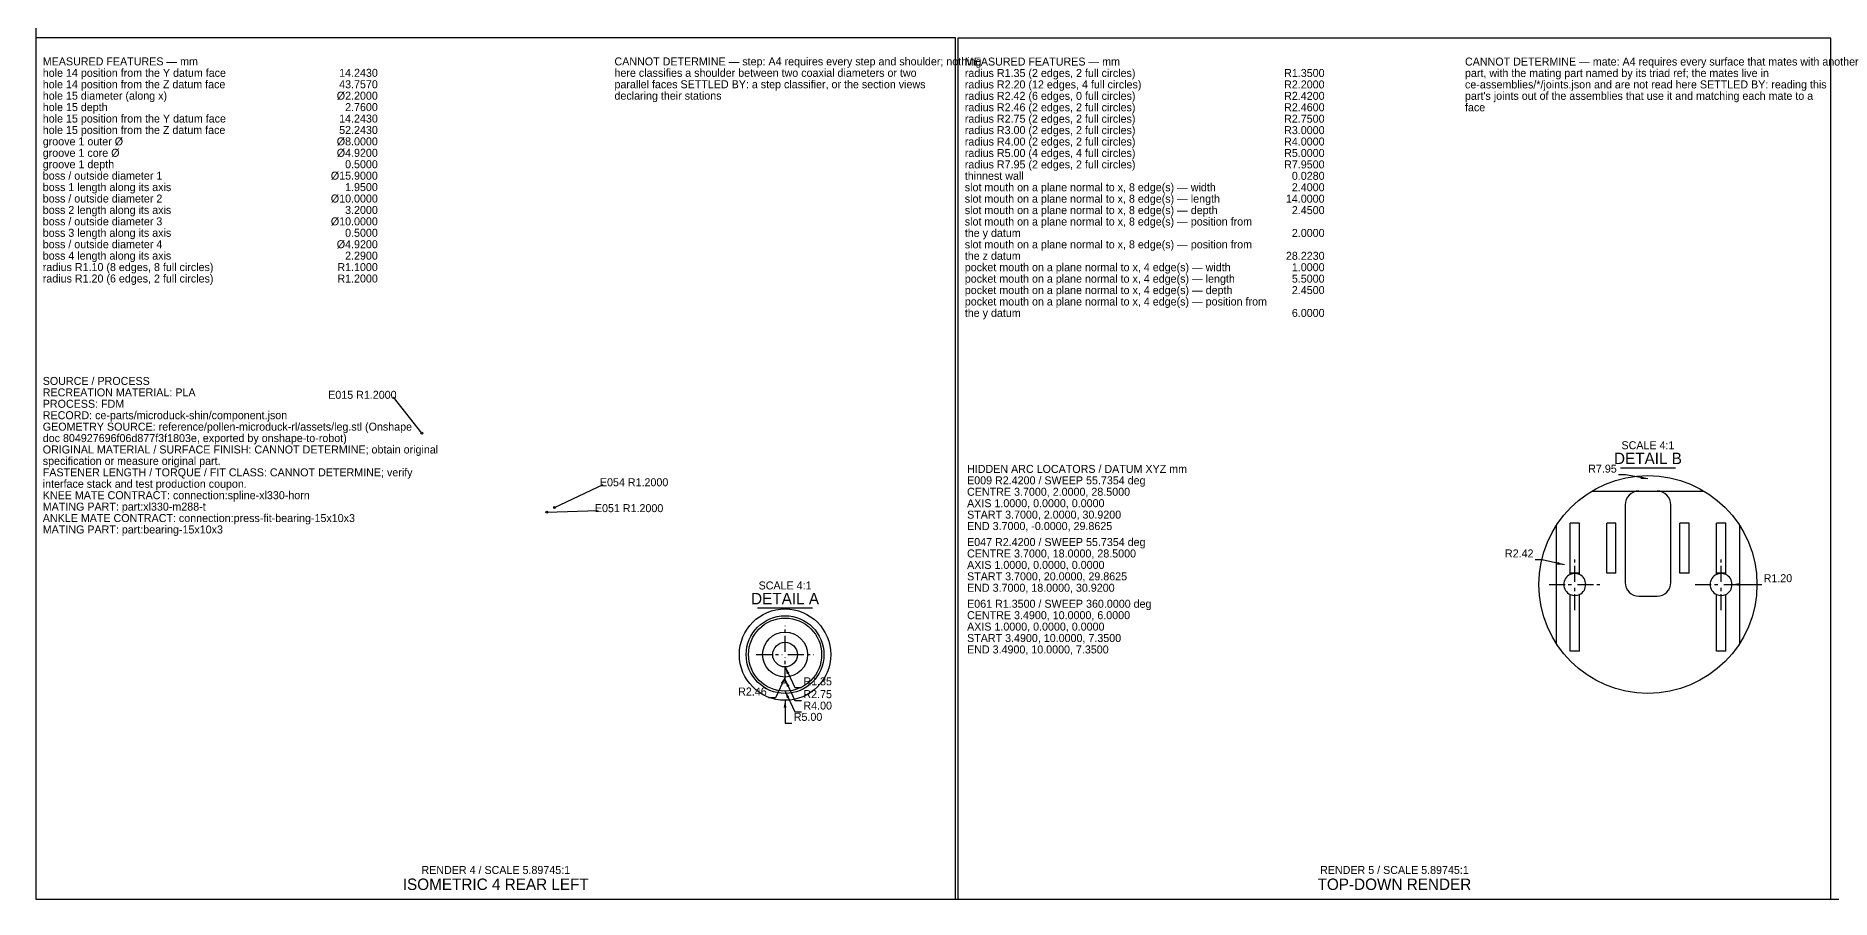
# Model space of a CAD drawing. Header units: millimetres. Extents: x 10 to 1188, y 10 to 831.
# Drawn here: x 10 to 795, y 10 to 388 of the extents above; entities that cross this region are included whole.
import ezdxf
from ezdxf.enums import TextEntityAlignment as Align

# ---------------------------------------------------------------- set-up
doc = ezdxf.new("R2010")
doc.units = ezdxf.units.MM
doc.linetypes.add('CENTER', pattern=[11.2, 7, -1.4, 1.4, -1.4])
for name, color, linetype in [('CENTER', 4, 'CENTER'), ('DIM', 3, 'CONTINUOUS'), ('FRAME', 7, 'CONTINUOUS'), ('SECTION', 7, 'CONTINUOUS'), ('TEXT', 3, 'CONTINUOUS'), ('TITLE', 7, 'CONTINUOUS'), ('VISIBLE', 7, 'CONTINUOUS')]:
    doc.layers.add(name, color=color, linetype=linetype)

msp = doc.modelspace()

# ---------------------------------------------------------------- linework, layer by layer
at = {"layer": 'CENTER'}
for p, q in [((683.123359, 148.88), (683.123359, 158.96)), ((747.123359, 148.88), (747.123359, 158.96)), ((671.843359, 147.68), (681.923359, 147.68)), ((683.123359, 136.4), (683.123359, 146.48)), ((684.323359, 147.68), (694.403359, 147.68)), ((735.843359, 147.68), (745.923359, 147.68)), ((747.123359, 136.4), (747.123359, 146.48)), ((748.323359, 147.68), (758.403359, 147.68)), ((337.690779, 118.2), (337.690779, 129.6)), ((325.090779, 117), (336.490779, 117)), ((337.690779, 104.4), (337.690779, 115.8)), ((338.890779, 117), (350.290779, 117))]:
    msp.add_line(p, q, dxfattribs=at)
at = {"layer": 'DIM'}
for p, q in [((178.787837, 213.940552), (166.407074, 229.710552)), ((236.881166, 181.344996), (258.054496, 191.432482)), ((705.275282, 195.616482), (702.275282, 195.616482)), ((715.123359, 193.88), (705.275282, 195.616482)), ((233.467588, 179.326776), (255.867588, 180.096776)), ((668.862277, 158.518538), (665.862277, 158.518538)), ((678.598622, 156.237404), (668.862277, 158.518538)), ((751.923359, 147.68), (761.923359, 147.68)), ((761.923359, 147.68), (764.923359, 147.68)), ((337.690779, 111.6), (341.916962, 102.536922)), ((337.690779, 107.16), (333.464597, 98.096922)), ((337.690779, 106), (341.916962, 96.936922)), ((341.916962, 102.536922), (344.916962, 102.536922)), ((333.464597, 98.096922), (330.464597, 98.096922)), ((337.690779, 101), (341.916962, 91.936922)), ((337.690779, 97), (337.690779, 87)), ((341.916962, 96.936922), (344.916962, 96.936922)), ((337.690779, 87), (340.690779, 87)), ((341.916962, 91.936922), (344.916962, 91.936922))]:
    msp.add_line(p, q, dxfattribs=at)
for centre in [(178.787837, 213.940552), (236.881166, 181.344996), (233.467588, 179.326776)]:
    msp.add_circle(centre, 0.45, dxfattribs=at)
for points in [[(715.123359, 193.88), (712.077553, 195.034437), (711.866396, 193.836911)], [(678.598622, 156.237404), (675.621685, 157.559336), (675.344299, 156.375397)], [(751.923359, 147.68), (755.123359, 147.072), (755.123359, 148.288)], [(337.690779, 111.6), (338.492122, 108.442863), (339.594193, 108.956767)], [(337.690779, 107.16), (335.787366, 104.516767), (336.889436, 104.002863)], [(337.690779, 106), (338.492122, 102.842863), (339.594193, 103.356767)], [(337.690779, 97), (337.082779, 93.8), (338.298779, 93.8)], [(337.690779, 101), (338.492122, 97.842863), (339.594193, 98.356767)]]:
    msp.add_solid(points, dxfattribs=at)
at = {"layer": 'FRAME'}
for p, q in [((10, 831), (10, 10)), ((10, 10), (1179, 10))]:
    msp.add_line(p, q, dxfattribs=at)
at = {"layer": 'SECTION'}
for centre, radius in [((715.123359, 147.68), 47.68), ((337.690779, 117), 17)]:
    msp.add_circle(centre, radius, dxfattribs=at)
at = {"layer": 'TEXT'}
for p, q in [((703.123359, 198.76), (727.123359, 198.76)), ((325.690779, 137.4), (349.690779, 137.4))]:
    msp.add_line(p, q, dxfattribs=at)
at = {"layer": 'TITLE'}
for p, q in [((412.305, 386.825683), (10, 386.825683)), ((10, 386.825683), (10, 10)), ((412.305, 10), (412.305, 386.825683)), ((795.1525, 386.7562), (413.305, 386.7562)), ((413.305, 386.7562), (413.305, 10)), ((795.1525, 10), (795.1525, 386.7562)), ((10, 10), (412.305, 10)), ((413.305, 10), (795.1525, 10))]:
    msp.add_line(p, q, dxfattribs=at)
at = {"layer": 'VISIBLE'}
for p, q in [((412.305, 386.825683), (10, 386.825683)), ((10, 386.825683), (10, 10)), ((412.305, 10), (412.305, 386.825683)), ((795.1525, 386.7562), (413.305, 386.7562)), ((413.305, 386.7562), (413.305, 10)), ((795.1525, 10), (795.1525, 386.7562)), ((690.603434, 188.572), (739.643285, 188.572)), ((709.952817, 188.456712), (708.827259, 188.115277)), ((711.123359, 188.572), (709.952817, 188.456712)), ((720.293901, 188.456712), (719.123359, 188.572)), ((721.41946, 188.115277), (720.293901, 188.456712)), ((705.238648, 183.742542), (705.123359, 182.572)), ((705.123359, 182.572), (705.123359, 148.572)), ((705.580082, 184.868101), (705.238648, 183.742542)), ((706.134542, 185.905421), (705.580082, 184.868101)), ((706.880719, 186.814641), (706.134542, 185.905421)), ((707.789938, 187.560818), (706.880719, 186.814641)), ((708.827259, 188.115277), (707.789938, 187.560818)), ((722.456781, 187.560818), (721.41946, 188.115277)), ((723.366, 186.814641), (722.456781, 187.560818)), ((724.112177, 185.905421), (723.366, 186.814641)), ((724.666637, 184.868101), (724.112177, 185.905421)), ((725.008071, 183.742542), (724.666637, 184.868101)), ((725.123359, 182.572), (725.008071, 183.742542)), ((725.123359, 148.572), (725.123359, 182.572)), ((675.123359, 121.730387), (675.123359, 173.629613)), ((685.123359, 174.572), (681.123359, 174.572)), ((681.123359, 152.572), (681.123359, 174.572)), ((685.123359, 152.572), (685.123359, 174.572)), ((697.123359, 152.572), (697.123359, 174.572)), ((701.123359, 174.572), (697.123359, 174.572)), ((701.123359, 152.572), (701.123359, 174.572)), ((729.123359, 152.572), (729.123359, 174.572)), ((733.123359, 174.572), (729.123359, 174.572)), ((733.123359, 152.572), (733.123359, 174.572)), ((749.123359, 174.572), (745.123359, 174.572)), ((745.123359, 152.572), (745.123359, 174.572)), ((749.123359, 152.572), (749.123359, 174.572)), ((755.123359, 173.629613), (755.123359, 121.730387)), ((681.123359, 152.043485), (681.123359, 152.572)), ((685.123359, 152.572), (681.123359, 152.572)), ((685.123359, 152.043485), (685.123359, 152.572)), ((701.123359, 152.572), (697.123359, 152.572)), ((733.123359, 152.572), (729.123359, 152.572)), ((745.123359, 152.043485), (745.123359, 152.572)), ((749.123359, 152.572), (745.123359, 152.572)), ((749.123359, 152.043485), (749.123359, 152.572)), ((681.123359, 118.572), (681.123359, 143.316515)), ((685.123359, 118.572), (685.123359, 143.316515)), ((705.123359, 148.572), (705.238648, 147.401458)), ((705.238648, 147.401458), (705.580082, 146.275899)), ((705.580082, 146.275899), (706.134542, 145.238579)), ((706.134542, 145.238579), (706.880719, 144.329359)), ((706.880719, 144.329359), (707.789938, 143.583182)), ((707.789938, 143.583182), (708.827259, 143.028723)), ((708.827259, 143.028723), (709.952817, 142.687288)), ((709.952817, 142.687288), (711.123359, 142.572)), ((711.123359, 142.572), (719.123359, 142.572)), ((719.123359, 142.572), (720.293901, 142.687288)), ((720.293901, 142.687288), (721.41946, 143.028723)), ((721.41946, 143.028723), (722.456781, 143.583182)), ((722.456781, 143.583182), (723.366, 144.329359)), ((723.366, 144.329359), (724.112177, 145.238579)), ((724.112177, 145.238579), (724.666637, 146.275899)), ((724.666637, 146.275899), (725.008071, 147.401458)), ((725.008071, 147.401458), (725.123359, 148.572)), ((745.123359, 118.572), (745.123359, 143.316515)), ((749.123359, 118.572), (749.123359, 143.316515)), ((685.123359, 118.572), (681.123359, 118.572)), ((749.123359, 118.572), (745.123359, 118.572)), ((10, 10), (412.305, 10)), ((413.305, 10), (795.1525, 10))]:
    msp.add_line(p, q, dxfattribs=at)
for radius in [20, 16, 9.84, 5.4]:
    msp.add_circle((337.690779, 117), radius, dxfattribs=at)
for centre, radius, start, end in [((683.123359, 147.68), 4.8, 114.624318, 245.375682), ((683.123388, 147.679967), 4.800032, 65.37616, 114.624469), ((683.123359, 147.68), 4.8, 294.624318, 65.375682), ((747.123359, 147.68), 4.8, 114.624318, 245.375682), ((747.123362, 147.680002), 4.799998, 65.375699, 114.624352), ((747.123359, 147.68), 4.8, 294.624318, 65.375682), ((683.123359, 147.68), 4.8, 245.375682, 294.624318), ((747.123359, 147.68), 4.8, 245.375682, 294.624318)]:
    msp.add_arc(centre, radius, start, end, dxfattribs=at)

# ---------------------------------------------------------------- texts
at = {"layer": 'DIM'}
for s, p in [('14.2430', (159.563696, 369.825683)), ('R1.3500', (573.681488, 369.7562)), ('Ø2.2000', (159.563696, 359.825683)), ('43.7570', (159.563696, 364.825683)), ('R2.2000', (573.681488, 364.7562)), ('R2.4200', (573.681488, 359.7562)), ('14.2430', (159.563696, 349.825683)), ('2.7600', (159.563696, 354.825683)), ('R2.4600', (573.681488, 354.7562)), ('52.2430', (159.563696, 344.825683)), ('R2.7500', (573.681488, 349.7562)), ('R3.0000', (573.681488, 344.7562)), ('Ø8.0000', (159.563696, 339.825683)), ('Ø4.9200', (159.563696, 334.825683)), ('R4.0000', (573.681488, 339.7562)), ('R5.0000', (573.681488, 334.7562)), ('0.5000', (159.563696, 329.825683)), ('R7.9500', (573.681488, 329.7562)), ('Ø15.9000', (159.563696, 324.825683)), ('1.9500', (159.563696, 319.825683)), ('0.0280', (573.681488, 324.7562)), ('2.4000', (573.681488, 319.7562)), ('Ø10.0000', (159.563696, 314.825683)), ('14.0000', (573.681488, 314.7562)), ('Ø10.0000', (159.563696, 304.825683)), ('3.2000', (159.563696, 309.825683)), ('2.4500', (573.681488, 309.7562)), ('Ø4.9200', (159.563696, 294.825683)), ('0.5000', (159.563696, 299.825683)), ('2.0000', (573.681488, 299.7562)), ('2.2900', (159.563696, 289.825683)), ('28.2230', (573.681488, 289.7562)), ('R1.1000', (159.563696, 284.825683)), ('R1.2000', (159.563696, 279.825683)), ('5.5000', (573.681488, 279.7562)), ('1.0000', (573.681488, 284.7562)), ('2.4500', (573.681488, 274.7562)), ('6.0000', (573.681488, 264.7562))]:
    msp.add_text(s, height=3.5, dxfattribs=at).set_placement(p, align=Align.RIGHT)
for s, p in [('E015 R1.2000', (152.807074, 228.940552)), ('E054 R1.2000', (271.654496, 190.662482)), ('E051 R1.2000', (269.467588, 179.326776))]:
    msp.add_text(s, height=3.5, dxfattribs=at).set_placement(p, align=Align.CENTER)
at = {"layer": 'TEXT'}
for s, p in [('MEASURED FEATURES — mm', (13, 374.825683)), ('CANNOT DETERMINE — step: A4 requires every step and shoulder; nothing', (263.076558, 374.825683)), ('MEASURED FEATURES — mm', (416.305, 374.7562)), ('CANNOT DETERMINE — mate: A4 requires every surface that mates with another', (635.094219, 374.7562)), ('hole 14 position from the Y datum face', (13, 369.825683)), ('here classifies a shoulder between two coaxial diameters or two', (263.076558, 369.825683)), ('radius R1.35 (2 edges, 2 full circles)', (416.305, 369.7562)), ('part, with the mating part named by its triad ref; the mates live in', (635.094219, 369.7562)), ('hole 14 position from the Z datum face', (13, 364.825683)), ('hole 15 diameter (along x)', (13, 359.825683)), ('declaring their stations', (263.076558, 359.825683)), ('parallel faces SETTLED BY: a step classifier, or the section views', (263.076558, 364.825683)), ('radius R2.20 (12 edges, 4 full circles)', (416.305, 364.7562)), ('radius R2.42 (6 edges, 0 full circles)', (416.305, 359.7562)), ('ce-assemblies/*/joints.json and are not read here SETTLED BY: reading this', (635.094219, 364.7562)), ("part's joints out of the assemblies that use it and matching each mate to a", (635.094219, 359.7562)), ('hole 15 depth', (13, 354.825683)), ('hole 15 position from the Y datum face', (13, 349.825683)), ('radius R2.46 (2 edges, 2 full circles)', (416.305, 354.7562)), ('radius R2.75 (2 edges, 2 full circles)', (416.305, 349.7562)), ('face', (635.094219, 354.7562)), ('hole 15 position from the Z datum face', (13, 344.825683)), ('radius R3.00 (2 edges, 2 full circles)', (416.305, 344.7562)), ('groove 1 outer Ø', (13, 339.825683)), ('groove 1 core Ø', (13, 334.825683)), ('radius R4.00 (2 edges, 2 full circles)', (416.305, 339.7562)), ('radius R5.00 (4 edges, 4 full circles)', (416.305, 334.7562)), ('groove 1 depth', (13, 329.825683)), ('radius R7.95 (2 edges, 2 full circles)', (416.305, 329.7562)), ('boss / outside diameter 1', (13, 324.825683)), ('boss 1 length along its axis', (13, 319.825683)), ('thinnest wall', (416.305, 324.7562)), ('slot mouth on a plane normal to x, 8 edge(s) — width', (416.305, 319.7562)), ('boss / outside diameter 2', (13, 314.825683)), ('slot mouth on a plane normal to x, 8 edge(s) — length', (416.305, 314.7562)), ('boss 2 length along its axis', (13, 309.825683)), ('boss / outside diameter 3', (13, 304.825683)), ('slot mouth on a plane normal to x, 8 edge(s) — depth', (416.305, 309.7562)), ('slot mouth on a plane normal to x, 8 edge(s) — position from', (416.305, 304.7562)), ('boss 3 length along its axis', (13, 299.825683)), ('boss / outside diameter 4', (13, 294.825683)), ('the y datum', (416.305, 299.7562)), ('slot mouth on a plane normal to x, 8 edge(s) — position from', (416.305, 294.7562)), ('boss 4 length along its axis', (13, 289.825683)), ('the z datum', (416.305, 289.7562)), ('radius R1.10 (8 edges, 8 full circles)', (13, 284.825683)), ('radius R1.20 (6 edges, 2 full circles)', (13, 279.825683)), ('pocket mouth on a plane normal to x, 4 edge(s) — width', (416.305, 284.7562)), ('pocket mouth on a plane normal to x, 4 edge(s) — length', (416.305, 279.7562)), ('pocket mouth on a plane normal to x, 4 edge(s) — depth', (416.305, 274.7562)), ('the y datum', (416.305, 264.7562)), ('pocket mouth on a plane normal to x, 4 edge(s) — position from', (416.305, 269.7562)), ('SOURCE / PROCESS', (13, 235)), ('RECREATION MATERIAL: PLA', (13, 230)), ('PROCESS: FDM', (13, 225)), ('RECORD: ce-parts/microduck-shin/component.json', (13, 220)), ('doc 804927696f06d877f3f1803e, exported by onshape-to-robot)', (13, 210)), ('GEOMETRY SOURCE: reference/pollen-microduck-rl/assets/leg.stl (Onshape', (13, 215)), ('ORIGINAL MATERIAL / SURFACE FINISH: CANNOT DETERMINE; obtain original', (13, 205)), ('specification or measure original part.', (13, 200)), ('FASTENER LENGTH / TORQUE / FIT CLASS: CANNOT DETERMINE; verify', (13, 195)), ('HIDDEN ARC LOCATORS / DATUM XYZ mm', (417.305, 196.5)), ('interface stack and test production coupon.', (13, 190)), ('KNEE MATE CONTRACT: connection:spline-xl330-horn', (13, 185)), ('CENTRE 3.7000, 2.0000, 28.5000', (417.305, 186.5)), ('E009 R2.4200 / SWEEP 55.7354 deg', (417.305, 191.5)), ('MATING PART: part:xl330-m288-t', (13, 180)), ('AXIS 1.0000, 0.0000, 0.0000', (417.305, 181.5)), ('ANKLE MATE CONTRACT: connection:press-fit-bearing-15x10x3', (13, 175)), ('MATING PART: part:bearing-15x10x3', (13, 170)), ('START 3.7000, 2.0000, 30.9200', (417.305, 176.5)), ('END 3.7000, -0.0000, 29.8625', (417.305, 171.5)), ('E047 R2.4200 / SWEEP 55.7354 deg', (417.305, 164.5)), ('AXIS 1.0000, 0.0000, 0.0000', (417.305, 154.5)), ('CENTRE 3.7000, 18.0000, 28.5000', (417.305, 159.5)), ('START 3.7000, 20.0000, 29.8625', (417.305, 149.5)), ('R1.20', (765.723359, 148.68)), ('END 3.7000, 18.0000, 30.9200', (417.305, 144.5)), ('CENTRE 3.4900, 10.0000, 6.0000', (417.305, 132.5)), ('E061 R1.3500 / SWEEP 360.0000 deg', (417.305, 137.5)), ('AXIS 1.0000, 0.0000, 0.0000', (417.305, 127.5)), ('START 3.4900, 10.0000, 7.3500', (417.305, 122.5)), ('END 3.4900, 10.0000, 7.3500', (417.305, 117.5)), ('R1.35', (345.716962, 103.536922)), ('R2.75', (345.716962, 97.936922)), ('R4.00', (345.716962, 92.936922)), ('R5.00', (341.490779, 88))]:
    msp.add_text(s, height=3.5, dxfattribs=at).set_placement(p)
for s, height, p in [('DETAIL B', 5, (715.123359, 200.36)), ('SCALE 4:1', 3.5, (715.123359, 206.86)), ('DETAIL A', 5, (337.690779, 139)), ('SCALE 4:1', 3.5, (337.690779, 145.5)), ('RENDER 4 / SCALE 5.89745:1', 3.5, (211.1525, 21)), ('RENDER 5 / SCALE 5.89745:1', 3.5, (604.22875, 21)), ('ISOMETRIC 4 REAR LEFT', 5, (211.1525, 14)), ('TOP-DOWN RENDER', 5, (604.22875, 14))]:
    msp.add_text(s, height=height, dxfattribs=at).set_placement(p, align=Align.CENTER)
for s, p in [('R7.95', (701.475282, 196.616482)), ('R2.42', (665.062277, 159.518538)), ('R2.46', (329.664597, 99.096922))]:
    msp.add_text(s, height=3.5, dxfattribs=at).set_placement(p, align=Align.RIGHT)

doc.saveas('drawing.dxf')
